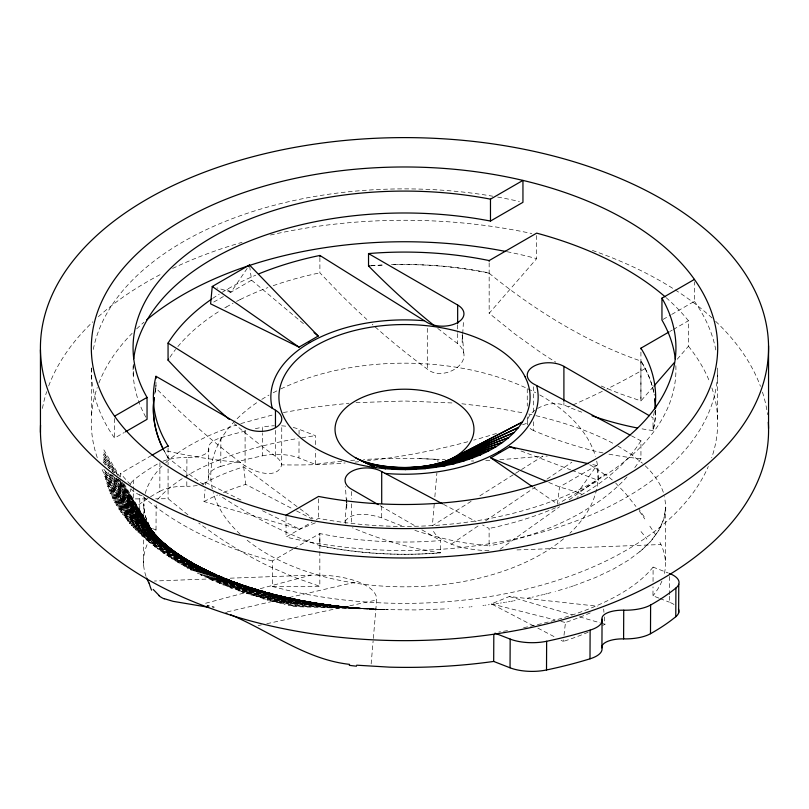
<?xml version="1.0" encoding="UTF-8"?>
<svg xmlns="http://www.w3.org/2000/svg" width="809" height="809" viewBox="0 0 809 809"><rect width="100%" height="100%" fill="white"/><g stroke="black" fill="none" stroke-linecap="round" stroke-linejoin="round"><path stroke-width="0.61" stroke-dasharray="4.04 3.03" d="M292.848 549.139L272.33 560.981L272.33 586.485L319.838 586.292L319.838 533.556A251.124 144.983 0 0 0 440.47 540.554L440.47 552.81A251.124 144.841 0.2 0 1 331.71 547.875L319.838 545.6A539.775 311.647 60 0 1 219.603 495.492M414.886 530.36A575.887 332.489 60 0 0 468.745 543.486L489.111 545.923L489.111 528.459L482.599 525.021M527.246 388.805L527.266 406.057M634.792 467.582A251.124 144.841 0.2 0 0 640.94 458.632L640.94 440.804L631.172 435.647M489.152 273.25A540.715 312.213 60 0 0 640.93 361.067L640.92 400.92L619.421 393.518L600.713 385.832M655.614 411.103A251.124 144.841 0.2 0 1 653.035 430.61L653.035 427.415M655.543 413.561L655.543 410.365M130.37 512.815L130.482 488.899M146.035 576.372A260.983 104.482 0.3 0 1 156.026 529.976L139.664 523.605A31.318 12.54 0.3 0 1 133.222 509.073L133.354 480.374A301.615 120.753 0.3 0 1 159.939 462.647L159.808 491.346A301.615 120.753 0.3 0 0 150.1 497.05M139.664 523.605L139.795 494.906A31.318 12.54 0.3 0 1 130.684 488.039M143.648 565.238L143.79 503.694L144.548 496.493M156.026 529.976L156.137 504.867M159.808 491.346A31.318 12.54 0.3 0 1 186.798 486.26L186.828 478.776M186.839 477.532L186.93 457.56A20.852 8.343 0.3 0 0 208.762 448.641A31.318 12.54 0.3 0 1 220.897 437.73A301.615 120.753 0.3 0 1 245.875 430.914M202.27 484.015A20.852 8.343 0.3 0 0 208.631 477.33L208.762 448.641M208.631 477.33A31.318 12.54 0.3 0 1 220.766 466.429L220.897 437.73M220.766 466.429A301.615 120.753 0.3 0 1 262.49 455.821L262.591 433.361M262.601 432.107L262.622 427.122A31.318 12.54 0.3 0 1 274.322 425.746M341.803 461.231A260.983 104.482 0.3 0 0 315.318 464.356L298.956 457.985L299.047 439.267M299.067 434.281L299.087 429.286A31.318 12.54 0.3 0 0 293.222 427.486M315.318 464.356L315.379 450.006M315.409 444.626L315.449 435.657L299.087 429.286M658.819 598.084L652.974 595.808L653.015 586.838M653.045 581.459L653.106 567.109L668.295 573.025M665.352 560.546L665.746 506.06L664.573 496.584M673.998 604.475A31.318 12.54 0.3 0 0 669.336 602.179L669.367 595.94M669.367 594.686L669.458 575.978M437.75 328.414A566.704 327.19 60 0 0 457.661 343.603C478.443 361.532 442.978 382.869 427.294 369.046A576.301 332.732 60 0 1 372.251 324.328M462.637 334.845L462.182 342.278L462.182 334.886M462.718 333.611L463.567 319.99M345.949 523.686L345.059 521.34L346.818 498.84L346.818 508.689L345.433 486.492M345.059 521.34C352.643 510.61 370.674 514.443 381.706 517.831A575.887 332.489 60 0 0 403.883 526.568M371.149 663.896L373.121 641.021M373.343 638.422L376.64 600.005A59.714 23.906 0.3 0 0 310.828 575.159L154.458 581.014M434.221 504.088L432.36 525.779L471.081 501.368M434.858 496.777L436.9 472.952M437.821 462.212L438.063 459.411L445.193 459.745M315.358 522.816L299.724 529.258L204.01 501.54L205.071 489.627M205.506 484.864L205.719 482.488A247.655 124.121 8.3 0 1 243.711 466.823L299.128 508.133M590.226 612.919A247.655 71.354 -7 0 1 565.461 622.536L563.984 635.52M561.102 640.263L563.307 641.426L563.58 639.059M557.431 504.088L559.515 486.978L596.749 465.478L598.407 480.425L558.706 503.36M154.691 394.155L155.399 390.565M155.672 389.372L155.965 385.205M145.256 493.409C148.178 482.477 155.035 473.012 163.034 465.175M247.19 268.386L231.081 292.089L216.964 287.903M548.775 482.427L559.515 486.978L577.919 492.337L596.749 465.478L590.641 464.164M536.67 235.561L536.67 258.637L489.162 313.305L515.05 334.097L539.957 351.986A429.417 247.928 60 0 0 555.722 362.139M677.254 359.206L688.429 346.252L688.429 320.758A313.184 180.811 0 0 0 666.151 297.692M653.338 386.742L640.92 400.92L640.92 351.945M165.845 462.536C185.999 444.626 211.189 433.604 236.471 424.988M639.808 551.819L650.881 541.201L658.961 530.158L663.926 518.812L665.736 507.294L663.926 518.812L658.961 530.158L650.881 541.201L641.567 550.332L628.553 560.111L613.313 569.111L595.444 577.565L575.411 585.21M535.113 410.133C530.997 413.136 526.881 417.656 527.296 423.117A20.923 12.782 -17.8 0 0 527.68 424.867M500.033 549.301L559.565 506.737M569.182 499.851L605.203 474.094L612.534 480.172M451.291 544.144L479.868 524.728M485.622 520.814L535.184 487.139M547.015 479.1L571.842 462.232M479.889 495.806L514.554 473.953M515.555 473.326L520.561 470.171M521.562 469.533L542.728 456.185L547.258 456.114M249.647 266.161L251.569 280.187L227.238 294.304M226.207 307.056L233.032 303.244M91.336 368.004A313.184 180.811 0 0 0 114.575 438.084L124.323 432.461M120.571 477.007L120.571 473.366L150.808 455.912M286.052 516.547L286.052 537.085L312.031 522.088M316.359 519.59L318.524 518.336A271.43 156.703 0 0 0 675.758 364.06M663.036 319.434L670.61 315.065M671.692 314.438L694.425 301.322L694.425 281.845M293.93 548.522L319.838 533.556L319.838 545.812A251.103 144.973 0 0 0 440.47 552.81A566.108 326.846 60 0 1 352.491 527.802M670.074 331.356L672.228 330.102M673.31 329.485L688.429 320.758M223.405 296.519L213.151 302.384M537.682 408.454C546.874 402.993 558.766 401.709 568.322 406.927A566.704 327.19 60 0 0 584.543 413.197M236.541 301.403L240.111 299.583M533.444 625.832L491.417 603.888L509.286 596.526L597.578 606.234M574.633 585.473L573.844 585.736M573.065 585.999L571.083 586.656M570.294 586.919L569.496 587.172M240.839 423.562L273.907 414.592M567.483 587.809L565.471 588.446M562.204 589.437L555.126 591.47M205.597 603.271L310.828 575.159M550.889 592.633L547.895 593.422M547.026 593.644L545.731 593.968M544.861 594.19L543.557 594.514M542.687 594.726L540.928 595.161M539.168 595.576L536.509 596.203M227.218 611.887L357.709 581.641M533.384 596.911L532.039 597.204M258.142 625.579L261.398 624.872M266.839 623.699L376.64 600.005M530.239 597.598L527.519 598.175M283.372 412.529L315.379 406.988L348.982 403.216M515.08 600.612L513.675 600.865M512.744 601.036L510.863 601.37M509.923 601.532L508.507 601.775M505.655 602.25L506.606 602.088M504.705 602.402L503.279 602.634M500.417 603.079L501.368 602.927M498.496 603.372L496.089 603.726M493.187 604.141L494.147 604.01M491.245 604.414L492.216 604.272M488.323 604.798L489.293 604.677M484.894 605.243L485.875 605.122M482.933 605.486L483.913 605.365M471.06 606.811L472.051 606.71M469.068 607.003L470.059 606.912M499.851 459.745L542.728 456.185M462.05 607.65L463.061 607.569M459.037 607.903L460.038 607.822M371.068 265.777L376.67 265.392A251.124 144.841 0.2 0 1 385.064 264.947M356.051 402.66L404.682 401.011L452.818 402.983M448.408 608.681L447.903 608.712M444.343 608.924L415.654 609.935L386.318 609.642M485.744 460.715L490.487 460.452M516.991 549.928L660.973 544.538A260.983 104.482 0.3 0 1 664.078 574.703M187.91 514.787L168.08 498.678L155.662 498.829M146.51 498.89L120.571 498.87A313.184 180.811 0 0 1 101.267 467.764M471.394 460.978L473.771 461.009M292.858 606.558L388.371 609.713M380.675 609.44L385.286 609.612M419.608 458.642L438.063 459.411A260.983 104.482 0.3 0 0 363.524 459.542M384.265 609.581L288.449 605.536L380.159 609.42L284.08 604.475M378.622 609.349L374.527 609.157M373.505 609.106L275.414 602.27L371.968 609.025M279.732 603.393L376.064 609.238M366.861 608.722L362.796 608.459M361.775 608.388L357.72 608.085M367.883 608.793L271.389 601.178L363.807 608.53L267.132 599.995L359.742 608.237L262.915 598.771L355.697 607.923L351.146 607.549M350.145 607.458L345.119 606.983M461.899 403.762L494.006 407.655L524.647 413.146M344.118 606.881L308.785 602.29M355.697 607.923L258.728 597.517L351.652 607.589L254.582 596.233L347.627 607.225L250.477 594.918L343.613 606.831L246.401 593.563L339.618 606.416L242.376 592.188L335.634 605.981L238.382 590.772L331.67 605.516L234.428 589.336L327.726 605.031L230.525 587.86L323.802 604.515L226.662 586.363L319.889 603.969L222.839 584.826L316.006 603.413L219.067 583.269L312.143 602.816L215.336 581.681L308.3 602.209L211.655 580.063L304.487 601.572L208.024 578.415L301.636 601.077M307.824 602.129L305.438 601.734M303.537 601.411L302.586 601.249M300.22 600.824L204.444 576.746L298.339 600.49M294.122 599.702L296.933 600.227L200.905 575.047L293.192 599.52L197.426 573.318L289.48 598.791L190.611 569.789L282.604 597.355M489.162 273.189L476.319 270.732A251.124 144.841 0.2 0 0 392.395 264.695M528.742 414.036L531.907 414.734M280.329 596.86L276.729 596.051M274.484 595.525L180.801 564.298L272.704 595.111M535.932 415.674C563.155 422.187 590.074 430.904 614.759 444.272M268.73 594.14L271.379 594.787L177.636 562.427L267.85 593.917L174.532 560.526L266.98 593.695M491.417 603.888L555.055 619.916M560.839 621.373L565.461 622.536M272.33 586.485L286.052 589.943A313.184 180.811 0 0 0 708.31 466.469M261.337 592.239L258.334 591.419M257.06 591.066L165.572 554.681L254.107 590.226L247.453 588.254L159.889 550.676L250.76 589.255L162.7 552.689L254.107 590.226M509.286 596.526L572.287 614.769M579.557 616.873L600.157 622.839M601.37 623.193L605.001 624.245L604.333 616.65M282.149 597.254L187.294 567.979L278.529 596.455L184.017 566.158L274.939 595.636M246.634 588.001L225.448 580.72L141.969 536.054L228.462 581.853L144.336 538.197L231.526 582.976L146.773 540.321L234.62 584.068L149.271 542.434L237.765 585.15L151.829 544.528L240.961 586.201L154.458 546.591L244.187 587.243L157.138 548.644L247.453 588.254M318.685 585.928L293.95 577.191L269.043 566.32A429.417 247.928 60 0 1 214.516 534.395L198.731 523.059M264.361 593.027L171.488 558.594L260.902 592.117L168.505 556.653L257.484 591.187M521.036 450.967L570.77 469.898M571.882 470.322L598.407 480.425M224.7 580.437C198.063 569.789 170.568 556.248 153.285 532.464M659.982 598.539L669.336 602.179M139.795 494.906L142.131 495.816M205.719 482.488L240.971 500.023M262.51 510.742L299.724 529.258M577.919 492.337L582.065 494.481M537.874 628.138L555.571 637.381M223.476 492.479A251.164 100.549 0.3 0 1 245.703 484.369L292.16 508.618M296.579 510.924L312.062 519.014M443.514 504.371L476.086 521.583M225.448 580.72L139.775 534.001L222.475 579.568L137.54 531.826L219.552 578.395L135.376 529.642L216.67 577.201L133.273 527.438L213.839 575.998L131.24 525.213L211.048 574.764L129.268 522.988L208.317 573.52L127.367 520.743L205.628 572.266L125.537 518.478L202.988 570.982L123.777 516.213L200.399 569.688L122.088 513.927L197.861 568.383L120.47 511.632L195.384 567.058L118.913 509.326L192.947 565.713L117.436 507.01L190.56 564.358L116.031 504.685L188.234 562.993L114.686 502.349L185.969 561.608L113.422 500.002L183.744 560.212L112.229 497.656L181.58 558.797L111.106 495.3L179.477 557.371L110.064 492.934L177.424 555.935L109.084 490.557L175.432 554.478L108.184 488.181L173.49 553.022L107.354 485.804L171.609 551.546L106.606 483.418L169.789 550.059L105.928 481.021L168.029 548.563L105.322 478.625L166.32 547.056L104.786 476.238L164.672 545.529L104.331 473.831L163.084 544.002L103.946 471.435L161.567 542.465L103.633 469.038L160.101 540.918L108.001 472.658L158.695 539.36L110.732 474.387M617.783 445.951L631.081 454.334L642.366 463.183M651.174 416.756L653.035 417.828L653.035 429.812M380.119 505.706L416.332 526.619M421.904 529.834L440.47 540.554M226.935 289.44L231.081 292.089M534.102 487.898L556.592 503.511M155.015 392.416A251.073 144.953 0 0 1 155.965 388.178A566.108 326.846 60 0 0 240.667 462.576C249.405 470.636 277.143 481.395 281.704 464.831L281.754 425.14M300.048 508.821L312.972 518.458M251.569 280.187L305.721 325.572M645.258 465.842C653.065 473.295 659.891 482.164 663.39 492.489M615.649 483.044L625.731 493.682L635.945 506.495M110.651 474.307L157.35 537.793L112.684 475.176M639.444 511.288L644.783 518.933M112.582 475.085L156.076 536.225L116.021 478.119M649.86 526.194L655.826 535.042M109.589 468.775L103.147 459.431L109.518 468.704M115.899 477.977L154.853 534.648L117.871 479.059M153.144 532.261L148.967 525.223L146.004 518.094L144.275 510.914L143.79 503.694L144.184 510.287L145.62 516.87L150.605 528.257M113.685 472.769L103.218 457.045L112.896 471.617M117.74 478.908L153.7 533.06L119.681 480.081M114.918 472.658L103.35 454.648L114.827 472.537M119.55 479.899L152.608 531.462L122.786 483.297M118.144 475.803L103.572 452.261L118.033 475.641M121.977 482.022L151.576 529.865L123.706 483.155M641.274 361.542L641.982 362.745A251.103 144.973 0 0 1 654.35 395.257M103.855 449.875L119.863 476.713M641.982 362.705L645.198 368.54A251.124 144.841 0.2 0 1 654.208 394.509M659.992 542.465L660.973 544.538M243.711 466.823L245.703 484.369M603.656 609.046L603.949 612.302M462.364 334.835L463.941 355.272M91.356 368.125L91.589 415.057M527.286 417.029L527.296 423.117A586.019 458.622 -27.3 0 1 522.584 424.796M717.644 372.514L717.674 421.216M563.903 402.579L563.903 405.076M533.536 386.813L533.536 413.035M533.536 421.772L533.536 430.519A576.301 332.732 60 0 0 603.858 453.111M489.162 262.895L489.162 313.305M457.661 324.935L457.661 332.408M457.661 333.652L457.661 343.603M427.294 328.373L427.294 369.046M381.706 506.262L381.706 517.831M351.339 491.559L351.339 498.961M351.339 503.886L351.339 524.849M319.889 257.626L319.889 272.855L340.144 293.879A576.301 332.732 60 0 0 366.841 319.444M318.524 498.87L318.524 518.336M275.464 430.398L275.464 456.357A20.903 10.557 16.6 0 1 281.714 464.841A586.019 458.622 -27.3 0 0 345.16 462.95M245.097 430.206L245.097 465.832M168.08 448.166L168.08 464.771M168.08 468.927L168.08 498.678M155.965 382.232L155.965 387.43M133.333 364.353L133.333 376.519M120.571 481.871L120.571 498.87M114.575 418.607L114.575 438.084M42.442 408.424A364.07 210.188 0 0 1 46.679 391.687M48.682 385.954A364.07 210.188 0 0 1 92.873 321.78M98.395 316.673A364.07 210.188 0 0 1 162.558 273.391M172.62 268.416A364.07 210.188 0 0 1 242.012 242.366M270.459 235.025A364.07 210.188 0 0 1 531.816 233.538M592.4 250.426A364.07 210.188 0 0 1 712.041 317.967M715.672 321.345A364.07 210.188 0 0 1 760.46 386.348M762.442 392.082A364.07 210.188 0 0 1 767.539 414.653M640.94 458.642A576.301 332.732 60 0 1 608.287 454.021M533.546 430.519A20.923 12.782 -17.8 0 1 529.592 427.9M653.035 430.6A566.704 327.19 60 0 1 639.616 428.406M645.198 368.54A586.019 458.622 -27.3 0 1 606.75 389.119M602.28 391.334A586.019 458.622 -27.3 0 1 568.322 406.927M496.463 433.472A586.019 458.622 -27.3 0 1 473.75 440.136M467.754 441.765A586.019 458.622 -27.3 0 1 367.367 460.817M358.721 461.737A586.019 458.622 -27.3 0 1 355.02 462.101M240.678 462.566A586.019 458.622 -27.3 0 1 163.802 450.239L168.08 457.773A539.775 311.647 60 0 0 204.92 485.582M626.995 476.966A251.124 144.841 0.2 0 1 596.799 502.905L581.904 512.239A251.124 144.841 0.2 0 1 489.111 545.923M169.951 357.214A251.124 144.841 0.2 0 1 175.543 349.468M177.849 346.606A251.124 144.841 0.2 0 1 219.472 311.111M224.831 307.855A251.124 144.841 0.2 0 1 226.207 307.056M240.233 299.532A251.124 144.841 0.2 0 1 267.88 287.599M273.209 285.678A251.124 144.841 0.2 0 1 319.959 272.845M275.464 456.357A575.887 332.489 60 0 1 234.266 423.744M168.08 457.823A251.073 144.953 0 0 1 163.843 450.35M640.94 440.804A251.103 144.973 0 0 1 577.019 497.313M555.53 507.789A251.103 144.973 0 0 1 489.111 528.459M212.666 298.43A251.103 144.973 0 0 1 219.178 294.152M222.05 292.362A251.103 144.973 0 0 1 255.725 275.181M272.33 560.981A313.184 180.811 0 0 1 140.988 494.774M130.512 484.652A313.184 180.811 0 0 1 120.571 473.366M711.89 387.936A313.184 180.811 0 0 1 711.677 457.803M97.262 457.641A313.184 180.811 0 0 1 97.242 387.562M98.9 383.001A313.184 180.811 0 0 1 132.11 333.338M136.64 328.879A313.184 180.811 0 0 1 143.962 322.225M507.071 251.72A313.184 180.811 0 0 1 536.67 258.637M688.429 346.252A313.184 180.811 0 0 1 709.756 382.131M654.38 411.478A251.124 144.983 0 0 1 653.035 417.828M370.906 265.787A251.093 144.963 0 0 1 382.91 265.018M391.465 264.674A251.093 144.963 0 0 1 489.162 272.967M655.624 410.325A251.103 144.973 0 0 1 653.035 430.61M717.674 368.055A313.184 180.811 0 0 1 286.052 537.085M93.298 349.397A313.184 180.811 0 0 1 492.782 196.213M497.636 197.062A313.184 180.811 0 0 1 519.378 201.492M694.425 301.322A313.184 180.811 0 0 1 716.046 351.248M145.792 417.1A271.43 156.703 0 0 1 133.283 363.494M661.904 581.135A260.983 104.482 0.3 0 1 652.974 595.808M350.651 460.452A260.983 104.482 0.3 0 1 355.07 460.109M653.106 567.109A260.983 104.482 0.3 0 1 522.139 627.946M507.476 630.626A260.983 104.482 0.3 0 1 498.819 632.001M157.644 499.487A260.983 104.482 0.3 0 1 298.086 438.407M301.787 437.77A260.983 104.482 0.3 0 1 315.449 435.657M262.49 455.821A31.318 12.54 0.3 0 1 298.956 457.985M281.674 425.837A31.318 12.54 0.3 0 1 286.477 426.272M255.371 428.689A301.615 120.753 0.3 0 1 262.622 427.122M133.222 509.073A301.615 120.753 0.3 0 1 148.057 498.344M197.244 485.42A20.852 8.343 0.3 0 1 186.798 486.26M163.034 461.201A31.318 12.54 0.3 0 1 186.93 457.56M130.502 484.116A31.318 12.54 0.3 0 1 133.354 480.374M605.001 624.245A251.498 100.69 0.3 0 1 602.735 625.418M588.123 632.223A251.498 100.69 0.3 0 1 563.317 641.426M204.01 501.54A251.164 100.549 0.3 0 1 217.5 495.037M589.69 464.781A145.428 113.24 -68.7 0 1 604.768 474.792M644.156 516.799A130.471 3.711 57.2 0 1 638.918 509.134M641.052 531.614A245.117 76.107 24.2 0 1 646.846 539.037M488.879 550.686A59.714 23.906 0.3 0 1 433.533 531.382M596.708 461.14A193.705 111.834 0 0 1 569.88 533.212M563.6 538.784A193.705 111.834 0 0 1 245.481 538.845M240.121 534.152A193.705 111.834 0 0 1 213.182 492.469M212.292 488.848A193.705 111.834 0 0 1 257.849 401.942M261.823 399.363A193.705 111.834 0 0 1 268.982 395.095M273.23 392.759A193.705 111.834 0 0 1 277.588 390.514M280.854 388.917A193.705 111.834 0 0 1 535.659 392.709M539.795 394.964A193.705 111.834 0 0 1 595.485 456.347M105.352 464.912L103.158 461.838L105.332 464.892"/><path stroke-width="1.21" d="M678.448 609.046A31.318 12.54 0.3 0 1 675.778 616.711A301.615 120.753 0.3 0 1 650.487 633.72A31.318 12.54 0.3 0 1 623.597 638.888A20.852 8.343 0.3 0 0 601.926 647.878A31.318 12.54 0.3 0 1 589.994 658.819A301.615 120.753 0.3 0 1 546.51 669.973A31.318 12.54 0.3 0 1 510.044 667.799L493.682 661.428L493.814 634.529M510.044 667.799L510.176 639.1L494.987 633.184M546.51 669.973L546.641 641.274A301.615 120.753 0.3 0 0 590.125 630.12A31.318 12.54 0.3 0 0 602.058 619.178A20.852 8.343 0.3 0 1 623.729 610.188A31.318 12.54 0.3 0 0 650.618 605.021A301.615 120.753 0.3 0 0 675.909 588.012A31.318 12.54 0.3 0 0 669.468 573.48M589.994 658.819L590.125 630.12M601.926 647.878L602.058 619.178M623.597 638.888L623.729 610.188M650.487 633.72L650.618 605.021M675.778 616.711L675.909 588.012M678.63 612.969L678.761 584.27M248.333 266.687L249.485 264.988L318.21 336.048L299.017 347.132L210.593 303.84L212.251 286.487L249.485 264.988M674.362 362.553L654.107 385.863M114.575 416.18L147.046 397.431A271.43 156.703 0 0 1 212.575 236.986A271.43 156.703 0 0 1 490.476 199.156L522.948 180.407L522.948 202.311L490.476 221.059A271.43 156.703 0 0 0 133.738 358.731M125.405 431.834L147.046 419.335L147.046 397.431M151.88 455.285L168.08 445.941A251.124 144.983 0 0 1 155.965 376.296L245.097 427.749A21.469 12.398 0 0 0 275.464 427.749A21.469 12.398 0 0 0 275.464 410.214L168.06 343.107A251.103 144.973 0 0 1 211.725 299.037M370.057 265.858L368.53 265.979L368.53 253.571A251.124 144.983 0 0 1 489.162 260.569L536.67 233.134A313.184 180.811 0 0 1 665.2 296.863M286.052 515.181L318.524 496.433A271.43 156.703 0 0 0 596.425 458.602A271.43 156.703 0 0 0 661.954 298.157L694.425 279.408M640.92 348.982L640.92 348.183L668.992 331.973M532.433 486.735L490.79 457.843L509.983 446.76L588.194 463.638M451.644 458.774L522.371 422.086L447.387 460.867L518.508 427.476L443.979 462.232L513.897 432.673L441.512 462.981L508.578 437.649L435.424 464.993M438.953 463.881L502.581 442.351L432.613 465.509M438.62 463.87L495.957 446.76L430.954 465.6M432.158 465.539L488.727 450.846L426.798 466.328M435.505 464.669L480.961 454.587L421.287 467.157M431.106 465.61L472.699 457.945L418.314 467.289M420.771 467.248L423.238 466.884M426.95 466.338L463.992 460.918L416.584 467.197M410.345 468.027L414.087 467.531M420.195 467.218L454.901 463.476L406.067 467.986M409.627 468.027L445.476 465.6L398.028 468.007M406.887 468.007L435.788 467.289L393.771 467.551M393.771 467.824L425.898 468.512L386.085 466.844M389.796 467.349L415.877 469.271L376.003 465.448M356.708 665.19L389.392 667.142A260.983 104.482 0.3 0 0 493.682 661.428M349.579 664.361C305.751 659.537 270.125 631.364 230.504 614.678M378.481 465.883L405.774 469.564L369.855 463.85M371.068 464.174L395.662 469.392L363.939 461.878L385.61 468.745L359.54 459.886L375.679 467.632L355.424 457.692M208.621 607.306L173.136 601.34L164.257 598.67M213.424 286.841L212.251 286.487L299.017 347.132M509.983 446.76L515.505 448.864M225.994 612.868L226.854 613.212M490.79 457.843L546.631 481.517M499.011 451.624L500.387 452.332M649.324 415.684L563.903 366.376A21.469 12.398 0 0 0 533.536 366.376A21.469 12.398 0 0 0 533.536 383.901L630.08 435.07M378.268 504.634L351.339 489.091A21.469 12.398 0 0 1 351.339 471.566A21.469 12.398 0 0 1 381.706 471.566L442.422 503.795M368.53 253.571L457.661 305.023L457.661 323.691M319.889 256.534L319.889 255.452L427.294 322.558A21.469 12.398 0 0 0 457.661 322.558A21.469 12.398 0 0 0 457.661 305.023M308.613 341.62L309.989 342.49M159.161 595.545L153.184 589.437M314.054 332.56L318.21 336.048M640.92 348.183L642.053 350.034A251.124 144.983 0 0 1 654.724 409.344M149.008 583.127L148.027 581.256A260.983 104.482 0.3 0 1 146.631 577.99M768.55 345.827L768.55 428.487M661.954 298.157L661.954 320.061A271.43 156.703 0 0 1 675.303 359.135M563.903 366.376L563.903 401.335M490.476 199.156L490.476 221.059M489.162 260.569L489.162 261.337M381.706 471.566L381.706 503.37M275.464 410.214L275.464 427.516M168.06 343.107L168.06 360.147A575.877 332.479 60 0 0 229.18 419.365M168.08 445.941L168.08 446.679M155.965 376.296L155.965 378.521M40.45 349.761L40.45 432.421M768.287 422.197A364.07 210.188 0 0 1 407.119 640.637A364.07 210.188 0 0 1 40.551 425.221M637.532 428.012A566.704 327.19 60 0 1 592.077 415.836M433.978 325.4A566.704 327.19 60 0 1 368.54 265.969M168.06 360.147A251.134 144.862 0.2 0 1 168.666 359.166M654.977 399.424A251.134 144.862 0.2 0 1 655.593 407.24M367.417 463.233A69.463 40.106 0 0 1 352.471 402.74A69.463 40.106 0 0 1 458.268 403.924A69.463 40.106 0 0 1 439.277 464.032M259.102 273.745A251.103 144.973 0 0 1 319.868 255.462M536.711 385.741A133.657 77.168 0 0 1 384.882 473.396M272.289 408.383A133.657 77.168 0 0 1 424.118 320.728M163.287 449.187A251.002 144.771 0.2 0 1 154.114 397.735M654.855 398.483A251.103 144.973 0 0 1 655.603 408.171M163.287 449.268A251.073 144.953 0 0 1 154.125 397.775M146.783 319.818A313.184 180.811 0 0 1 505.858 251.478M546.641 641.274A31.318 12.54 0.3 0 1 510.176 639.1M356.476 666.181A236.39 179.173 -4.6 0 1 349.306 665.342M207.296 605.506A140.139 50.674 39.1 0 1 209.056 605.921M212.373 606.77A140.139 50.674 39.1 0 1 213.93 607.205M164.187 598.822A130.471 54.709 -67.1 0 1 159.029 595.818M151.586 590.176A245.117 104.503 -25 0 1 149.129 583.077M525.132 376.883L524.95 376.529A125.587 72.507 0 0 0 315.54 345.878A125.587 72.507 0 0 0 369.369 466.672A125.587 72.507 0 0 0 527.155 381.484L525.132 376.883M193.816 519.216A364.07 210.188 0 0 0 766.972 367.428A364.07 210.188 0 0 0 252.711 156.744A364.07 210.188 0 0 0 193.816 519.216M233.993 499.456A313.184 180.811 0 0 0 717.259 357.214A313.184 180.811 0 0 0 262.247 186.707A313.184 180.811 0 0 0 233.993 499.456"/></g></svg>
